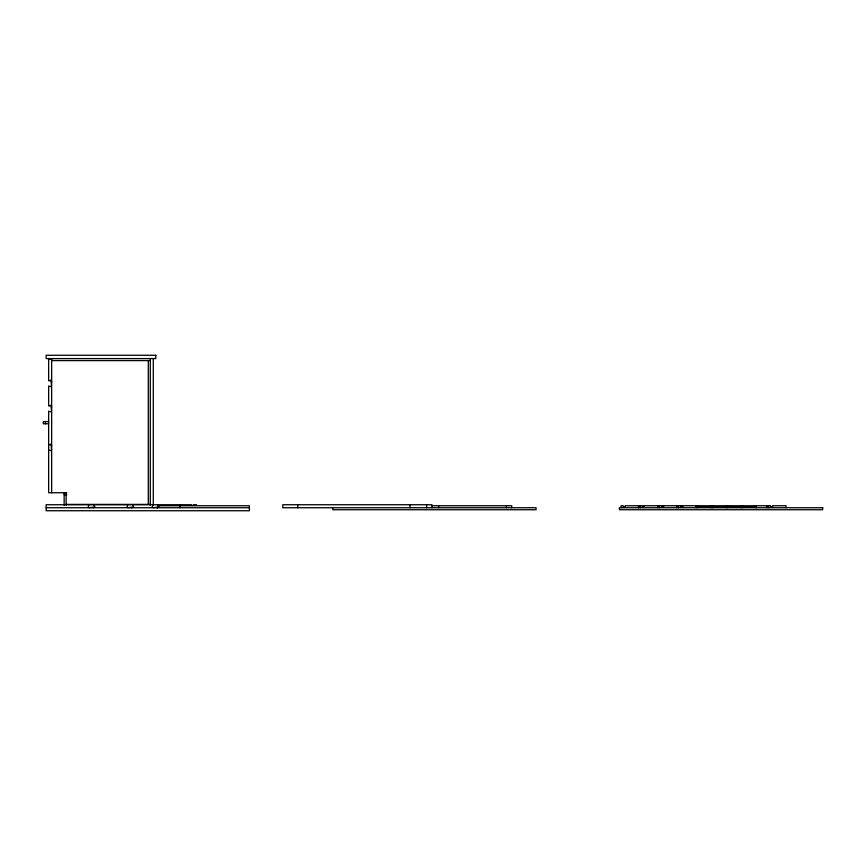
<?xml version="1.0" encoding="UTF-8"?>
<svg xmlns="http://www.w3.org/2000/svg" width="866" height="866" viewBox="0 0 866 866"><rect width="100%" height="100%" fill="white"/><g stroke="black" fill="none" stroke-linecap="round" stroke-linejoin="round"><path stroke-width="1.3" d="M48.648 450.082C50.488 449.963 52.382 453.113 51.148 445.914L51.646 445.914M158.716 507L157.298 507.736M94.145 504.737C93.225 505.408 96.721 507.454 93.312 507.238L93.312 507.736M132.963 504.737C132.022 505.398 135.572 507.454 132.13 507.238L132.13 507.736M158.132 504.737L157.774 505.365L158.933 506.188M51.646 359.098L48.648 359.098L48.648 380.759C49.308 381.765 51.365 378.106 51.148 381.592L51.646 381.592M51.646 360.592L150.294 360.592M51.646 381.928L51.148 381.928C52.09 388.065 50.813 386.745 48.658 385.987L48.648 405.916C49.308 406.923 51.365 403.275 51.148 406.749L51.646 406.749M51.646 407.085L51.148 407.085C52.339 414.002 50.531 411.328 48.648 411.253L48.648 492.743L66.812 492.743M48.637 421.59L43.3 421.59L43.3 423.755L48.637 423.755M51.646 445.579L51.148 445.579C51.375 442.158 49.297 445.676 48.648 444.745M64.149 494.746L66.812 494.746M66.141 504.402L150.294 504.402M191.624 504.737L46.147 504.737L46.147 510.734L249.451 510.734L249.3 505.744L157.644 505.744L157.644 507.736M193.291 504.737L196.625 504.737M432.037 505.744L511.741 505.744L511.741 507.736M697.715 506.74L711.051 506.74M712.718 506.74L726.044 506.74M727.711 506.74L741.047 506.74M742.714 506.74L756.04 506.74M46.147 507.736L249.451 507.736M152.795 504.737C152.914 506.578 149.775 508.472 156.963 507.238L156.963 507.736M127.638 504.737C127.746 506.578 124.607 508.472 131.805 507.238L131.805 507.736M88.808 504.737C88.927 506.578 85.777 508.472 92.976 507.238L92.976 507.736M786.036 507.736L786.036 505.744L772.71 505.744L772.71 506.74L770.708 506.74L770.708 505.744L643.557 505.744L643.557 506.74M768.543 505.744L768.543 507.736M766.875 505.744L766.875 507.736M756.04 505.744L756.04 507.736M742.714 505.744L742.714 507.736M741.047 505.744L741.047 507.736M727.711 505.744L727.711 507.736M726.044 505.744L726.044 507.736M712.718 505.744L712.718 507.736M711.051 505.744L711.051 507.736M697.715 505.744L697.715 507.736M696.048 505.744L696.048 507.736M682.722 505.744L682.722 506.74L680.719 506.74L680.719 505.744M678.554 505.744L678.554 507.736M676.887 505.744L676.887 507.736M663.562 505.744L663.562 506.74L661.559 506.74L661.559 505.744M659.394 505.744L659.394 507.736M657.727 505.744L657.727 507.736M644.391 505.744L644.391 506.74L642.388 506.74L642.388 505.744L625.23 505.744L625.23 506.74L623.228 506.74L623.228 505.744L621.063 505.744L621.063 507.736M640.223 505.744L640.223 507.736M638.556 505.744L638.556 507.736M506.415 505.744L506.415 507.736M438.759 505.744L438.759 507.736M431.928 507.736L431.928 504.737L282.781 504.737L282.781 507.736L536.076 507.736L536.076 509.738L332.771 509.738L332.771 507.736M426.635 504.737L426.635 507.736M409.964 504.737L409.964 507.736M297.774 504.737L297.774 507.736M179.792 504.737L179.792 507.736M153.293 358.589L153.293 505.051M150.294 358.589L150.294 505.051M148.303 360.592L148.303 504.402M66.141 492.743L66.141 505.138M64.149 492.743L64.149 505.235M51.646 358.589L51.646 492.743M45.465 421.59L45.465 423.755M155.793 355.266L46.147 355.266L46.147 358.589L155.793 358.589L155.793 355.266M822.7 507.736L619.396 507.736L619.396 509.738L822.7 509.738L822.7 507.736"/></g></svg>
